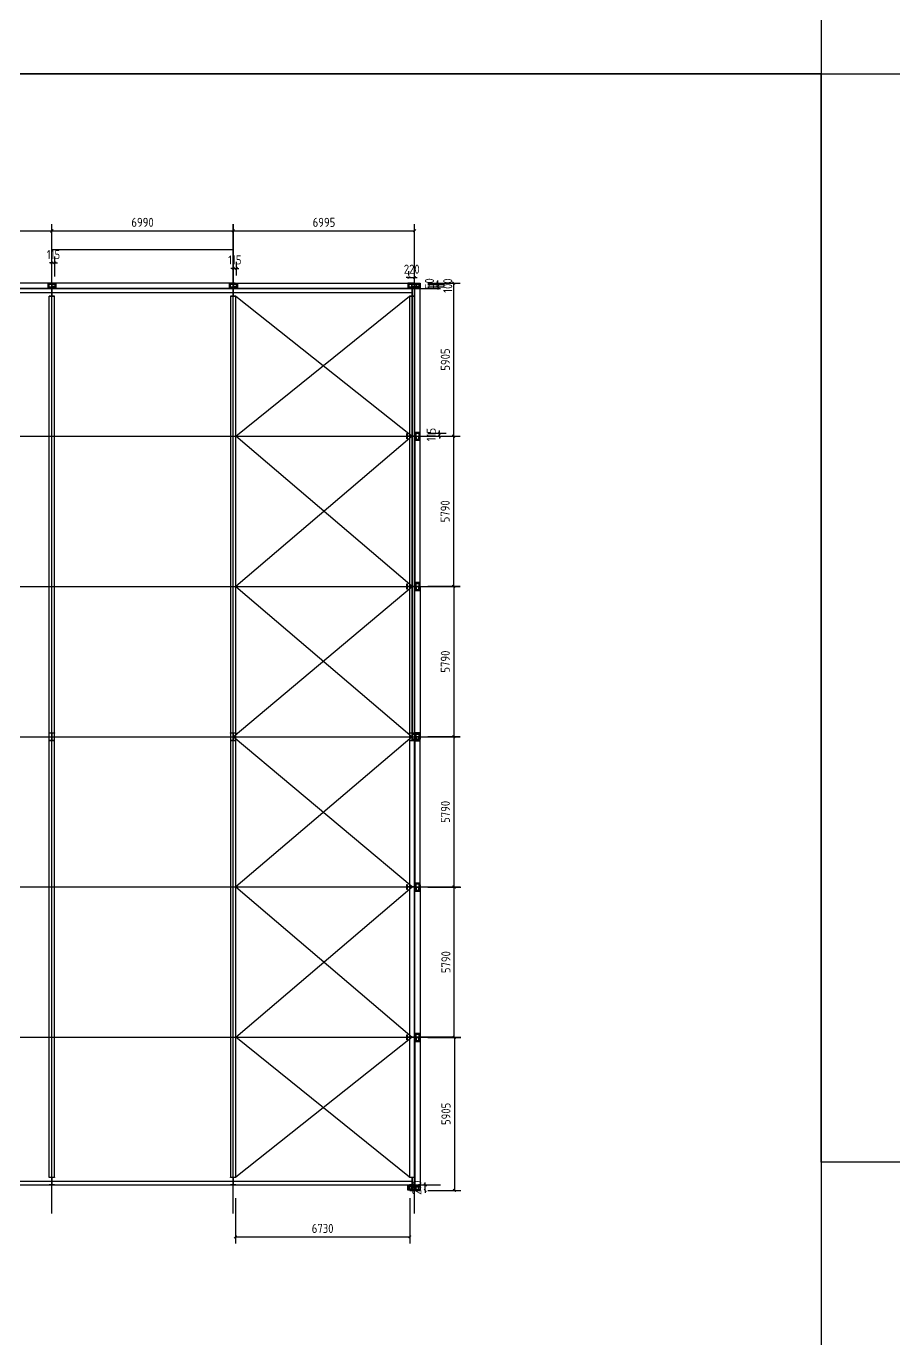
# Model space of a CAD drawing. Extents: x 102162 to 621267, y -39398 to 328893.
# Drawn here: x 264532 to 298009, y 111284 to 161943 of the extents above; entities that cross this region are included whole.
import ezdxf

# ---------------------------------------------------------------- set-up
doc = ezdxf.new("R2010")
doc.units = 0
doc.header["$LTSCALE"] = 1000
doc.header["$MEASUREMENT"] = 0
doc.linetypes.add('DOTE', pattern=[2.42, 2, -0.2, 0.02, -0.2])
doc.layers.add('DOTE', color=1, linetype='Continuous')
doc.styles.get("Standard").update_dxf_attribs({"font": 'gbenor.shx', "bigfont": 'gbcbig.shx'})
doc.dimstyles.get("Standard").update_dxf_attribs({"dimscale": 100, "dimtxt": 3.5, "dimasz": 1, "dimexe": 2.5, "dimexo": 3, "dimgap": 1.5, "dimtad": 1, "dimdec": 0, "dimzin": 0, "dimdsep": 46, "dimtxsty": 'Standard', "dimblk": 'ARCHTICK', "dimcen": 0.09, "dimadec": 0, "dimazin": 0, "dimtfac": 1, "dimtdec": 0, "dimtix": 1, "dimtmove": 2, "dimatfit": 3, "dimfxl": 1, "dimtolj": 1, "dimtzin": 0, "dimarcsym": 0})

# ---------------------------------------------------------------- blocks, each defined once
blk = doc.blocks.new('_ArchTick')
at = {"color": 0, "linetype": 'ByBlock', "const_width": 0.4}
blk.add_lwpolyline([(-0.5, -0.5), (0.5, 0.5)], dxfattribs=at)
blk = doc.blocks.new('*D1377')
at = {"color": 0, "lineweight": -2}
for p, q in [((272604, 116711), (272604, 114967)), ((279334, 116711), (279334, 114967)), ((272604, 115217), (279334, 115217))]:
    blk.add_line(p, q, dxfattribs=at)
at = {"layer": 'Defpoints', "color": 0}
for p in [(272604, 117011), (279334, 117011), (279334, 115217)]:
    blk.add_point(p, dxfattribs=at)
at = {"color": 0, "lineweight": -2, "xscale": 100, "yscale": 100, "zscale": 100, "rotation": 180}
blk.add_blockref('_ArchTick', (272604, 115217), dxfattribs=at)
at = {"color": 0, "lineweight": -2, "xscale": 100, "yscale": 100, "zscale": 100}
blk.add_blockref('_ArchTick', (279334, 115217), dxfattribs=at)
at = {"color": 0, "insert": (275969, 115542), "char_height": 350, "attachment_point": 5}
blk.add_mtext('\\A1;6730', dxfattribs=at)
blk = doc.blocks.new('*D1378')
at = {"color": 0, "lineweight": -2}
for p, q in [((272524, 152331), (272524, 154300)), ((272524, 154050), (279519, 154050)), ((279519, 152331), (279519, 154300))]:
    blk.add_line(p, q, dxfattribs=at)
at = {"layer": 'Defpoints', "color": 0}
for p in [(279519, 154050), (272524, 152031), (279519, 152031)]:
    blk.add_point(p, dxfattribs=at)
at = {"color": 0, "lineweight": -2, "xscale": 100, "yscale": 100, "zscale": 100, "rotation": 180}
blk.add_blockref('_ArchTick', (272524, 154050), dxfattribs=at)
at = {"color": 0, "lineweight": -2, "xscale": 100, "yscale": 100, "zscale": 100}
blk.add_blockref('_ArchTick', (279519, 154050), dxfattribs=at)
at = {"color": 0, "insert": (276022, 154375), "char_height": 350, "attachment_point": 5}
blk.add_mtext('\\A1;6995', dxfattribs=at)
blk = doc.blocks.new('*D1379')
at = {"color": 0, "lineweight": -2}
for p, q in [((265524, 152331), (265524, 154300)), ((265524, 154050), (272514, 154050)), ((272514, 152331), (272514, 154300))]:
    blk.add_line(p, q, dxfattribs=at)
at = {"layer": 'Defpoints', "color": 0}
for p in [(272514, 154050), (265524, 152031), (272514, 152031)]:
    blk.add_point(p, dxfattribs=at)
at = {"color": 0, "lineweight": -2, "xscale": 100, "yscale": 100, "zscale": 100, "rotation": 180}
blk.add_blockref('_ArchTick', (265524, 154050), dxfattribs=at)
at = {"color": 0, "lineweight": -2, "xscale": 100, "yscale": 100, "zscale": 100}
blk.add_blockref('_ArchTick', (272514, 154050), dxfattribs=at)
at = {"color": 0, "insert": (269019, 154375), "char_height": 350, "attachment_point": 5}
blk.add_mtext('\\A1;6990', dxfattribs=at)
blk = doc.blocks.new('*D1380')
at = {"color": 0, "lineweight": -2}
for p, q in [((258524, 152331), (258524, 154282)), ((265514, 154032), (258524, 154032)), ((265514, 152331), (265514, 154282))]:
    blk.add_line(p, q, dxfattribs=at)
at = {"layer": 'Defpoints', "color": 0}
for p in [(258524, 154032), (258524, 152031), (265514, 152031)]:
    blk.add_point(p, dxfattribs=at)
at = {"color": 0, "lineweight": -2, "xscale": 100, "yscale": 100, "zscale": 100, "rotation": 180}
blk.add_blockref('_ArchTick', (258524, 154032), dxfattribs=at)
at = {"color": 0, "lineweight": -2, "xscale": 100, "yscale": 100, "zscale": 100}
blk.add_blockref('_ArchTick', (265514, 154032), dxfattribs=at)
at = {"color": 0, "insert": (262019, 154357), "char_height": 350, "attachment_point": 5}
blk.add_mtext('\\A1;6990', dxfattribs=at)
blk = doc.blocks.new('*D1384')
at = {"color": 0, "lineweight": -2}
for p, q in [((280029, 152031), (281279, 152031)), ((281029, 146126), (281029, 152031)), ((280029, 146126), (281279, 146126))]:
    blk.add_line(p, q, dxfattribs=at)
at = {"layer": 'Defpoints', "color": 0}
for p in [(279729, 152031), (281029, 152031), (279729, 146126)]:
    blk.add_point(p, dxfattribs=at)
at = {"color": 0, "lineweight": -2, "xscale": 100, "yscale": 100, "zscale": 100}
for p, rotation in [((281029, 152031), 90), ((281029, 146126), 270)]:
    blk.add_blockref('_ArchTick', p, dxfattribs=dict(at, rotation=rotation))
at = {"color": 0, "insert": (280704, 149079), "char_height": 350, "attachment_point": 5, "rotation": 90}
blk.add_mtext('\\A1;5905', dxfattribs=at)
blk = doc.blocks.new('*D1385')
at = {"color": 0, "lineweight": -2}
for p, q in [((280029, 146116), (281272, 146116)), ((281022, 146116), (281022, 140326)), ((280029, 140326), (281272, 140326))]:
    blk.add_line(p, q, dxfattribs=at)
at = {"layer": 'Defpoints', "color": 0}
for p in [(279729, 146116), (279729, 140326), (281022, 140326)]:
    blk.add_point(p, dxfattribs=at)
at = {"color": 0, "lineweight": -2, "xscale": 100, "yscale": 100, "zscale": 100}
for p, rotation in [((281022, 146116), 90), ((281022, 140326), 270)]:
    blk.add_blockref('_ArchTick', p, dxfattribs=dict(at, rotation=rotation))
at = {"color": 0, "insert": (280697, 143221), "char_height": 350, "attachment_point": 5, "rotation": 90}
blk.add_mtext('\\A1;5790', dxfattribs=at)
blk = doc.blocks.new('*D1386')
at = {"color": 0, "lineweight": -2}
for p, q in [((280029, 140316), (281278, 140316)), ((281028, 140316), (281028, 134526)), ((280029, 134526), (281278, 134526))]:
    blk.add_line(p, q, dxfattribs=at)
at = {"layer": 'Defpoints', "color": 0}
for p in [(279729, 140316), (279729, 134526), (281028, 134526)]:
    blk.add_point(p, dxfattribs=at)
at = {"color": 0, "lineweight": -2, "xscale": 100, "yscale": 100, "zscale": 100}
for p, rotation in [((281028, 140316), 90), ((281028, 134526), 270)]:
    blk.add_blockref('_ArchTick', p, dxfattribs=dict(at, rotation=rotation))
at = {"color": 0, "insert": (280703, 137421), "char_height": 350, "attachment_point": 5, "rotation": 90}
blk.add_mtext('\\A1;5790', dxfattribs=at)
blk = doc.blocks.new('*D1387')
at = {"color": 0, "lineweight": -2}
for p, q in [((280029, 134516), (281281, 134516)), ((281031, 134516), (281031, 128726)), ((280029, 128726), (281281, 128726))]:
    blk.add_line(p, q, dxfattribs=at)
at = {"layer": 'Defpoints', "color": 0}
for p in [(279729, 134516), (279729, 128726), (281031, 128726)]:
    blk.add_point(p, dxfattribs=at)
at = {"color": 0, "lineweight": -2, "xscale": 100, "yscale": 100, "zscale": 100}
for p, rotation in [((281031, 134516), 90), ((281031, 128726), 270)]:
    blk.add_blockref('_ArchTick', p, dxfattribs=dict(at, rotation=rotation))
at = {"color": 0, "insert": (280706, 131621), "char_height": 350, "attachment_point": 5, "rotation": 90}
blk.add_mtext('\\A1;5790', dxfattribs=at)
blk = doc.blocks.new('*D1388')
at = {"color": 0, "lineweight": -2}
for p, q in [((280029, 128716), (281301, 128716)), ((281051, 122926), (281051, 128716)), ((280029, 122926), (281301, 122926))]:
    blk.add_line(p, q, dxfattribs=at)
at = {"layer": 'Defpoints', "color": 0}
for p in [(279729, 128716), (281051, 128716), (279729, 122926)]:
    blk.add_point(p, dxfattribs=at)
at = {"color": 0, "lineweight": -2, "xscale": 100, "yscale": 100, "zscale": 100}
for p, rotation in [((281051, 128716), 90), ((281051, 122926), 270)]:
    blk.add_blockref('_ArchTick', p, dxfattribs=dict(at, rotation=rotation))
at = {"color": 0, "insert": (280726, 125821), "char_height": 350, "attachment_point": 5, "rotation": 90}
blk.add_mtext('\\A1;5790', dxfattribs=at)
blk = doc.blocks.new('*D1389')
at = {"color": 0, "lineweight": -2}
for p, q in [((280029, 122916), (281304, 122916)), ((281054, 122916), (281054, 117011)), ((280029, 117011), (281304, 117011))]:
    blk.add_line(p, q, dxfattribs=at)
at = {"layer": 'Defpoints', "color": 0}
for p in [(279729, 122916), (279729, 117011), (281054, 117011)]:
    blk.add_point(p, dxfattribs=at)
at = {"color": 0, "lineweight": -2, "xscale": 100, "yscale": 100, "zscale": 100}
for p, rotation in [((281054, 122916), 90), ((281054, 117011), 270)]:
    blk.add_blockref('_ArchTick', p, dxfattribs=dict(at, rotation=rotation))
at = {"color": 0, "insert": (280729, 119964), "char_height": 350, "attachment_point": 5, "rotation": 90}
blk.add_mtext('\\A1;5905', dxfattribs=at)
blk = doc.blocks.new('*D1390')
at = {"color": 0, "lineweight": -2}
for p, q in [((279930, 117221), (279930, 117321)), ((279930, 117011), (279930, 117221)), ((280029, 117221), (280180, 117221)), ((279930, 117011), (279930, 116911)), ((280029, 117011), (280180, 117011))]:
    blk.add_line(p, q, dxfattribs=at)
at = {"layer": 'Defpoints', "color": 0}
for p in [(279729, 117221), (279930, 117221), (279729, 117011)]:
    blk.add_point(p, dxfattribs=at)
at = {"color": 0, "lineweight": -2, "xscale": 100, "yscale": 100, "zscale": 100}
for p, rotation in [((279930, 117221), 270), ((279930, 117011), 90)]:
    blk.add_blockref('_ArchTick', p, dxfattribs=dict(at, rotation=rotation))
at = {"color": 0, "insert": (279605, 117116), "char_height": 350, "attachment_point": 5, "rotation": 90}
blk.add_mtext('\\A1;210', dxfattribs=at)
blk = doc.blocks.new('*D1391')
at = {"color": 0, "lineweight": -2}
for p, q in [((272524, 152599), (272424, 152599)), ((272524, 152325), (272524, 152849)), ((272524, 152599), (272639, 152599)), ((272639, 152325), (272639, 152849)), ((272639, 152599), (272739, 152599))]:
    blk.add_line(p, q, dxfattribs=at)
at = {"layer": 'Defpoints', "color": 0}
for p in [(272639, 152599), (272524, 152025), (272639, 152025)]:
    blk.add_point(p, dxfattribs=at)
at = {"color": 0, "lineweight": -2, "xscale": 100, "yscale": 100, "zscale": 100}
blk.add_blockref('_ArchTick', (272524, 152599), dxfattribs=at)
at = {"color": 0, "lineweight": -2, "xscale": 100, "yscale": 100, "zscale": 100, "rotation": 180}
blk.add_blockref('_ArchTick', (272639, 152599), dxfattribs=at)
at = {"color": 0, "insert": (272582, 152924), "char_height": 350, "attachment_point": 5}
blk.add_mtext('\\A1;115', dxfattribs=at)
blk = doc.blocks.new('*D1392')
at = {"color": 0, "lineweight": -2}
for p, q in [((279299, 152325), (279299, 152492)), ((279519, 152325), (279519, 152492)), ((279299, 152242), (279199, 152242)), ((279299, 152242), (279519, 152242)), ((279519, 152242), (279619, 152242))]:
    blk.add_line(p, q, dxfattribs=at)
at = {"layer": 'Defpoints', "color": 0}
for p in [(279299, 152025), (279519, 152242), (279519, 152025)]:
    blk.add_point(p, dxfattribs=at)
at = {"color": 0, "lineweight": -2, "xscale": 100, "yscale": 100, "zscale": 100}
blk.add_blockref('_ArchTick', (279299, 152242), dxfattribs=at)
at = {"color": 0, "lineweight": -2, "xscale": 100, "yscale": 100, "zscale": 100, "rotation": 180}
blk.add_blockref('_ArchTick', (279519, 152242), dxfattribs=at)
at = {"color": 0, "insert": (279409, 152567), "char_height": 350, "attachment_point": 5}
blk.add_mtext('\\A1;220', dxfattribs=at)
blk = doc.blocks.new('*D1393')
at = {"color": 0, "lineweight": -2}
for p, q in [((265524, 152331), (265524, 153057)), ((265639, 152281), (265639, 153057)), ((265524, 152807), (265424, 152807)), ((265524, 152807), (265639, 152807)), ((265639, 152807), (265739, 152807))]:
    blk.add_line(p, q, dxfattribs=at)
at = {"layer": 'Defpoints', "color": 0}
for p in [(265639, 152807), (265524, 152031), (265639, 151981)]:
    blk.add_point(p, dxfattribs=at)
at = {"color": 0, "lineweight": -2, "xscale": 100, "yscale": 100, "zscale": 100}
blk.add_blockref('_ArchTick', (265524, 152807), dxfattribs=at)
at = {"color": 0, "lineweight": -2, "xscale": 100, "yscale": 100, "zscale": 100, "rotation": 180}
blk.add_blockref('_ArchTick', (265639, 152807), dxfattribs=at)
at = {"color": 0, "insert": (265582, 153132), "char_height": 350, "attachment_point": 5}
blk.add_mtext('\\A1;115', dxfattribs=at)
blk = doc.blocks.new('*D1394')
at = {"color": 0, "lineweight": -2}
for p, q in [((280029, 152031), (280666, 152031)), ((280029, 151981), (280666, 151981)), ((280416, 152031), (280416, 152131)), ((280416, 152031), (280416, 151981)), ((280416, 151981), (280416, 151881))]:
    blk.add_line(p, q, dxfattribs=at)
at = {"layer": 'Defpoints', "color": 0}
for p in [(279729, 152031), (279729, 151981), (280416, 151981)]:
    blk.add_point(p, dxfattribs=at)
at = {"color": 0, "lineweight": -2, "xscale": 100, "yscale": 100, "zscale": 100}
for p, rotation in [((280416, 152031), 270), ((280416, 151981), 90)]:
    blk.add_blockref('_ArchTick', p, dxfattribs=dict(at, rotation=rotation))
at = {"color": 0, "insert": (280091, 152006), "char_height": 350, "attachment_point": 5, "rotation": 90}
blk.add_mtext('\\A1;50', dxfattribs=at)
blk = doc.blocks.new('*D1395')
at = {"color": 0, "lineweight": -2}
for p, q in [((280029, 151981), (280666, 151981)), ((280416, 151981), (280416, 152081)), ((280416, 151981), (280416, 151881)), ((280029, 151881), (280666, 151881)), ((280416, 151881), (280416, 151781))]:
    blk.add_line(p, q, dxfattribs=at)
at = {"layer": 'Defpoints', "color": 0}
for p in [(279729, 151981), (279729, 151881), (280416, 151881)]:
    blk.add_point(p, dxfattribs=at)
at = {"color": 0, "lineweight": -2, "xscale": 100, "yscale": 100, "zscale": 100}
for p, rotation in [((280416, 151981), 270), ((280416, 151881), 90)]:
    blk.add_blockref('_ArchTick', p, dxfattribs=dict(at, rotation=rotation))
at = {"color": 0, "insert": (280797, 151933), "char_height": 350, "attachment_point": 5, "rotation": 90}
blk.add_mtext('\\A1;100', dxfattribs=at)
blk = doc.blocks.new('*D1396')
at = {"color": 0, "lineweight": -2}
for p, q in [((280023, 146241), (280733, 146241)), ((280029, 146126), (280733, 146126)), ((280483, 146241), (280483, 146341)), ((280483, 146126), (280483, 146241)), ((280483, 146126), (280483, 146026))]:
    blk.add_line(p, q, dxfattribs=at)
at = {"layer": 'Defpoints', "color": 0}
for p in [(279723, 146241), (279729, 146126), (280483, 146241)]:
    blk.add_point(p, dxfattribs=at)
at = {"color": 0, "lineweight": -2, "xscale": 100, "yscale": 100, "zscale": 100}
for p, rotation in [((280483, 146241), 270), ((280483, 146126), 90)]:
    blk.add_blockref('_ArchTick', p, dxfattribs=dict(at, rotation=rotation))
at = {"color": 0, "insert": (280158, 146184), "char_height": 350, "attachment_point": 5, "rotation": 90}
blk.add_mtext('\\A1;115', dxfattribs=at)

msp = doc.modelspace()

# ---------------------------------------------------------------- linework, layer by layer
for p, q in [((265519.4, 153321.1), (272519.4, 153321.1)), ((272519.4, 153321.1), (272519.4, 151821.1)), ((279416.4, 151521.1), (279416.4, 134671.1)), ((279422.4, 151521.1), (279422.4, 134671.1)), ((279529.4, 146121.1), (279729.4, 146121.1)), ((279529.4, 140321.1), (279729.4, 140321.1)), ((279519.4, 128721.1), (281019.4, 128721.1)), ((281019.4, 122921.1), (279519.4, 122921.1))]:
    msp.add_line(p, q)
at = {"color": 6}
for p, q in [((265514.4, 152031.1), (258524.4, 152031.1)), ((265439.4, 152025.1), (265439.4, 152031.1)), ((265599.4, 152025.1), (265439.4, 152025.1)), ((265514.4, 151831.1), (265514.4, 152031.1)), ((265516.4, 151837.1), (265516.4, 152025.1)), ((265522.4, 151837.1), (265522.4, 152025.1)), ((265524.4, 151831.1), (265524.4, 152031.1)), ((272514.4, 152031.1), (265524.4, 152031.1)), ((272439.4, 152025.1), (272439.4, 152031.1)), ((272599.4, 152025.1), (272439.4, 152025.1)), ((272514.4, 151831.1), (272514.4, 152031.1)), ((272516.4, 151837.1), (272516.4, 152025.1)), ((272522.4, 151837.1), (272522.4, 152025.1)), ((272524.4, 151831.1), (272524.4, 152031.1)), ((272524.4, 152031.1), (279519.4, 152031.1)), ((279499.4, 152025.1), (279339.4, 152025.1)), ((279416.4, 151837.1), (279416.4, 152025.1)), ((279422.4, 151837.1), (279422.4, 152025.1)), ((279499.4, 152025.1), (279729.4, 152025.1)), ((279519.4, 152031.1), (279519.4, 151831.1)), ((279529.4, 146126.1), (279529.4, 152031.1)), ((279529.4, 152031.1), (279729.4, 152031.1)), ((279729.4, 146126.1), (279729.4, 152031.1)), ((279729.4, 151837.1), (279729.4, 152025.1)), ((258524.4, 151831.1), (265514.4, 151831.1)), ((265439.4, 151837.1), (265599.4, 151837.1)), ((265524.4, 151831.1), (272514.4, 151831.1)), ((272439.4, 151837.1), (272599.4, 151837.1)), ((272524.4, 151831.1), (279519.4, 151831.1)), ((272619.4, 151521.1), (279419.4, 146121.1)), ((272619.4, 146121.1), (279319.4, 151521.1)), ((279339.4, 151837.1), (279499.4, 151837.1)), ((279499.4, 151837.1), (279729.4, 151837.1)), ((279419.4, 146121.1), (272619.4, 140321.1)), ((279419.4, 140321.1), (272619.4, 146121.1)), ((279529.4, 146126.1), (279729.4, 146126.1)), ((279529.4, 146116.1), (279529.4, 140326.1)), ((279529.4, 146116.1), (279729.4, 146116.1)), ((279535.4, 146118.1), (279723.4, 146118.1)), ((279729.4, 140326.1), (279729.4, 146116.1)), ((279529.4, 140326.1), (279729.4, 140326.1)), ((272519.4, 134521.1), (279419.4, 140321.1)), ((272619.4, 140321.1), (279419.4, 134521.1)), ((279529.4, 134526.1), (279529.4, 140316.1)), ((279529.4, 140316.1), (279729.4, 140316.1)), ((279535.4, 140318.1), (279723.4, 140318.1)), ((279729.4, 140316.1), (279729.4, 134526.1)), ((279419.4, 128721.1), (272519.4, 134521.1)), ((279419.4, 134521.1), (272619.4, 128721.1)), ((279529.4, 134526.1), (279729.4, 134526.1)), ((279529.4, 134516.1), (279529.4, 128726.1)), ((279529.4, 134516.1), (279729.4, 134516.1)), ((279535.4, 134518.1), (279723.4, 134518.1)), ((279729.4, 128726.1), (279729.4, 134516.1)), ((272619.4, 128721.1), (279419.4, 122921.1)), ((272619.4, 122921.1), (279419.4, 128721.1)), ((279529.4, 128726.1), (279729.4, 128726.1)), ((279529.4, 122926.1), (279529.4, 128716.1)), ((279529.4, 128716.1), (279729.4, 128716.1)), ((279535.4, 128724.1), (279723.4, 128724.1)), ((279729.4, 128716.1), (279729.4, 122926.1)), ((279419.4, 122921.1), (272619.4, 117521.1)), ((279319.4, 117521.1), (272619.4, 122921.1)), ((279529.4, 122926.1), (279729.4, 122926.1)), ((279529.4, 122916.1), (279529.4, 117011.1)), ((279529.4, 122916.1), (279729.4, 122916.1)), ((279535.4, 122924.1), (279723.4, 122924.1)), ((279729.4, 122916.1), (279729.4, 117011.1)), ((279334.4, 117011.1), (279334.4, 117211.1)), ((279339.4, 117205.1), (279499.4, 117205.1)), ((279416.4, 117205.1), (279416.4, 117017.1)), ((279422.4, 117205.1), (279422.4, 117017.1)), ((279499.4, 117205.1), (279729.4, 117205.1)), ((279729.4, 117205.1), (279729.4, 117017.1)), ((279499.4, 117017.1), (279339.4, 117017.1)), ((279499.4, 117017.1), (279729.4, 117017.1)), ((279529.4, 117011.1), (279729.4, 117011.1))]:
    msp.add_line(p, q, dxfattribs=at)
at = {"color": 2}
for p, q in [((265439.4, 152025.1), (265359.4, 152025.1)), ((265359.4, 152025.1), (265359.4, 151837.1)), ((265516.4, 151981.1), (265359.4, 151981.1)), ((265399.4, 152025.1), (265399.4, 151837.1)), ((265439.4, 152025.1), (265516.4, 152025.1)), ((265516.4, 152025.1), (265516.4, 151837.1)), ((265519.4, 151831.1), (265519.4, 152031.1)), ((265599.4, 152025.1), (265522.4, 152025.1)), ((265522.4, 152025.1), (265522.4, 151837.1)), ((265522.4, 151981.1), (265679.4, 151981.1)), ((265599.4, 152025.1), (265679.4, 152025.1)), ((265639.4, 152025.1), (265639.4, 151837.1)), ((265679.4, 152025.1), (265679.4, 151837.1)), ((272439.4, 152025.1), (272359.4, 152025.1)), ((272359.4, 152025.1), (272359.4, 151837.1)), ((272516.4, 151981.1), (272359.4, 151981.1)), ((272399.4, 152025.1), (272399.4, 151837.1)), ((272439.4, 152025.1), (272516.4, 152025.1)), ((272516.4, 152025.1), (272516.4, 151837.1)), ((272519.4, 151831.1), (272519.4, 152031.1)), ((272599.4, 152025.1), (272522.4, 152025.1)), ((272522.4, 152025.1), (272522.4, 151837.1)), ((272522.4, 151981.1), (272679.4, 151981.1)), ((272599.4, 152025.1), (272679.4, 152025.1)), ((272639.4, 152025.1), (272639.4, 151837.1)), ((272679.4, 152025.1), (272679.4, 151837.1)), ((279339.4, 152025.1), (279259.4, 152025.1)), ((279259.4, 152025.1), (279259.4, 151837.1)), ((279416.4, 151981.1), (279259.4, 151981.1)), ((279299.4, 152025.1), (279299.4, 151837.1)), ((279339.4, 152025.1), (279416.4, 152025.1)), ((279416.4, 152025.1), (279416.4, 151837.1)), ((279422.4, 151837.1), (279422.4, 152025.1)), ((279422.4, 152025.1), (279729.4, 152025.1)), ((279422.4, 151981.1), (279729.4, 151981.1)), ((279579.4, 152025.1), (279579.4, 151837.1)), ((279679.4, 152025.1), (279679.4, 151837.1)), ((279729.4, 152025.1), (279729.4, 151837.1)), ((237519.4, 151671.1), (272516.4, 151671.1)), ((265359.4, 151881.1), (265516.4, 151881.1)), ((265359.4, 151837.1), (265439.4, 151837.1)), ((265516.4, 151837.1), (265439.4, 151837.1)), ((265679.4, 151881.1), (265522.4, 151881.1)), ((265522.4, 151837.1), (265599.4, 151837.1)), ((265679.4, 151837.1), (265599.4, 151837.1)), ((272359.4, 151881.1), (272516.4, 151881.1)), ((272359.4, 151837.1), (272439.4, 151837.1)), ((272516.4, 151837.1), (272439.4, 151837.1)), ((272679.4, 151881.1), (272522.4, 151881.1)), ((272522.4, 151837.1), (272599.4, 151837.1)), ((272522.4, 151671.1), (279416.4, 151671.1)), ((272679.4, 151837.1), (272599.4, 151837.1)), ((279259.4, 151881.1), (279416.4, 151881.1)), ((279259.4, 151837.1), (279339.4, 151837.1)), ((279416.4, 151837.1), (279339.4, 151837.1)), ((279729.4, 151881.1), (279422.4, 151881.1)), ((279729.4, 151837.1), (279422.4, 151837.1)), ((272719.4, 146121.1), (279419.4, 146121.1)), ((279535.4, 146201.1), (279535.4, 146281.1)), ((279535.4, 146281.1), (279723.4, 146281.1)), ((279535.4, 146241.1), (279723.4, 146241.1)), ((279535.4, 146201.1), (279535.4, 146118.1)), ((279535.4, 146124.1), (279723.4, 146124.1)), ((279535.4, 146041.1), (279535.4, 146124.1)), ((279535.4, 146118.1), (279723.4, 146118.1)), ((279535.4, 146041.1), (279535.4, 145961.1)), ((279535.4, 146001.1), (279723.4, 146001.1)), ((279535.4, 145961.1), (279723.4, 145961.1)), ((279579.4, 146124.1), (279579.4, 146281.1)), ((279579.4, 146118.1), (279579.4, 145961.1)), ((279679.4, 146281.1), (279679.4, 146124.1)), ((279679.4, 145961.1), (279679.4, 146118.1)), ((279723.4, 146281.1), (279723.4, 146201.1)), ((279723.4, 146201.1), (279723.4, 146118.1)), ((279723.4, 146041.1), (279723.4, 146124.1)), ((279723.4, 145961.1), (279723.4, 146041.1)), ((279535.4, 140401.1), (279535.4, 140481.1)), ((279535.4, 140481.1), (279723.4, 140481.1)), ((279535.4, 140441.1), (279723.4, 140441.1)), ((279535.4, 140401.1), (279535.4, 140318.1)), ((279579.4, 140324.1), (279579.4, 140481.1)), ((279679.4, 140481.1), (279679.4, 140324.1)), ((279723.4, 140481.1), (279723.4, 140401.1)), ((279723.4, 140401.1), (279723.4, 140318.1)), ((272619.4, 140321.1), (279419.4, 140321.1)), ((279535.4, 140324.1), (279723.4, 140324.1)), ((279535.4, 140241.1), (279535.4, 140324.1)), ((279535.4, 140318.1), (279723.4, 140318.1)), ((279535.4, 140241.1), (279535.4, 140161.1)), ((279535.4, 140201.1), (279723.4, 140201.1)), ((279535.4, 140161.1), (279723.4, 140161.1)), ((279579.4, 140318.1), (279579.4, 140161.1)), ((279679.4, 140161.1), (279679.4, 140318.1)), ((279723.4, 140241.1), (279723.4, 140324.1)), ((279723.4, 140161.1), (279723.4, 140241.1)), ((237622.4, 134521.1), (279416.4, 134521.1)), ((279422.4, 134521.1), (279422.4, 134621.1)), ((279422.4, 134621.1), (279729.4, 134621.1)), ((279422.4, 134421.1), (279422.4, 134521.1)), ((279729.4, 134421.1), (279422.4, 134421.1)), ((279535.4, 134601.1), (279535.4, 134681.1)), ((279535.4, 134681.1), (279723.4, 134681.1)), ((279535.4, 134641.1), (279723.4, 134641.1)), ((279535.4, 134601.1), (279535.4, 134518.1)), ((279535.4, 134524.1), (279723.4, 134524.1)), ((279535.4, 134441.1), (279535.4, 134524.1)), ((279535.4, 134518.1), (279723.4, 134518.1)), ((279535.4, 134441.1), (279535.4, 134361.1)), ((279535.4, 134401.1), (279723.4, 134401.1)), ((279535.4, 134361.1), (279723.4, 134361.1)), ((279579.4, 134524.1), (279579.4, 134681.1)), ((279579.4, 134518.1), (279579.4, 134361.1)), ((279679.4, 134681.1), (279679.4, 134524.1)), ((279679.4, 134361.1), (279679.4, 134518.1)), ((279723.4, 134681.1), (279723.4, 134601.1)), ((279723.4, 134601.1), (279723.4, 134518.1)), ((279723.4, 134441.1), (279723.4, 134524.1)), ((279723.4, 134361.1), (279723.4, 134441.1)), ((279729.4, 134621.1), (279729.4, 134421.1)), ((272619.4, 128721.1), (279419.4, 128721.1)), ((279535.4, 128801.1), (279535.4, 128881.1)), ((279535.4, 128881.1), (279723.4, 128881.1)), ((279535.4, 128841.1), (279723.4, 128841.1)), ((279535.4, 128801.1), (279535.4, 128718.1)), ((279535.4, 128641.1), (279535.4, 128724.1)), ((279535.4, 128724.1), (279723.4, 128724.1)), ((279535.4, 128718.1), (279723.4, 128718.1)), ((279579.4, 128724.1), (279579.4, 128881.1)), ((279579.4, 128718.1), (279579.4, 128561.1)), ((279679.4, 128881.1), (279679.4, 128724.1)), ((279679.4, 128561.1), (279679.4, 128718.1)), ((279723.4, 128881.1), (279723.4, 128801.1)), ((279723.4, 128801.1), (279723.4, 128718.1)), ((279723.4, 128641.1), (279723.4, 128724.1)), ((279535.4, 128641.1), (279535.4, 128561.1)), ((279535.4, 128601.1), (279723.4, 128601.1)), ((279535.4, 128561.1), (279723.4, 128561.1)), ((279723.4, 128561.1), (279723.4, 128641.1)), ((272619.4, 122921.1), (279419.4, 122921.1)), ((279535.4, 123001.1), (279535.4, 123081.1)), ((279535.4, 123081.1), (279723.4, 123081.1)), ((279535.4, 123041.1), (279723.4, 123041.1)), ((279535.4, 123001.1), (279535.4, 122918.1)), ((279535.4, 122841.1), (279535.4, 122924.1)), ((279535.4, 122924.1), (279723.4, 122924.1)), ((279535.4, 122918.1), (279723.4, 122918.1)), ((279535.4, 122841.1), (279535.4, 122761.1)), ((279535.4, 122801.1), (279723.4, 122801.1)), ((279535.4, 122761.1), (279723.4, 122761.1)), ((279579.4, 122924.1), (279579.4, 123081.1)), ((279579.4, 122918.1), (279579.4, 122761.1)), ((279679.4, 123081.1), (279679.4, 122924.1)), ((279679.4, 122761.1), (279679.4, 122918.1)), ((279723.4, 123081.1), (279723.4, 123001.1)), ((279723.4, 123001.1), (279723.4, 122918.1)), ((279723.4, 122841.1), (279723.4, 122924.1)), ((279723.4, 122761.1), (279723.4, 122841.1)), ((237622.4, 117371.1), (279416.4, 117371.1)), ((279259.4, 117017.1), (279259.4, 117205.1)), ((279259.4, 117205.1), (279339.4, 117205.1)), ((279259.4, 117161.1), (279416.4, 117161.1)), ((279416.4, 117061.1), (279259.4, 117061.1)), ((279299.4, 117017.1), (279299.4, 117205.1)), ((279416.4, 117205.1), (279339.4, 117205.1)), ((279416.4, 117017.1), (279416.4, 117205.1)), ((279729.4, 117205.1), (279422.4, 117205.1)), ((279422.4, 117205.1), (279422.4, 117017.1)), ((279729.4, 117161.1), (279422.4, 117161.1)), ((279422.4, 117061.1), (279729.4, 117061.1)), ((279579.4, 117017.1), (279579.4, 117205.1)), ((279679.4, 117017.1), (279679.4, 117205.1)), ((279339.4, 117017.1), (279259.4, 117017.1)), ((279339.4, 117017.1), (279416.4, 117017.1)), ((279422.4, 117017.1), (279729.4, 117017.1))]:
    msp.add_line(p, q, dxfattribs=at)
at = {"color": 4}
for p, q in [((265439.4, 152031.1), (265519.4, 152031.1)), ((265439.4, 152031.1), (265439.4, 152025.1)), ((265519.4, 152031.1), (265599.4, 152031.1)), ((265599.4, 152031.1), (265599.4, 152025.1)), ((272439.4, 152031.1), (272519.4, 152031.1)), ((272439.4, 152031.1), (272439.4, 152025.1)), ((272519.4, 152031.1), (272599.4, 152031.1)), ((272599.4, 152031.1), (272599.4, 152025.1)), ((279339.4, 152025.1), (279339.4, 152031.1)), ((279339.4, 152031.1), (279419.4, 152031.1)), ((279419.4, 152031.1), (279499.4, 152031.1)), ((279499.4, 152031.1), (279499.4, 152025.1)), ((265419.4, 151811.1), (265419.4, 151821.1)), ((265419.4, 151821.1), (265519.4, 151821.1)), ((265619.4, 151811.1), (265419.4, 151811.1)), ((265419.4, 151521.1), (265419.4, 151531.1)), ((265419.4, 151531.1), (265619.4, 151531.1)), ((265519.4, 151521.1), (265419.4, 151521.1)), ((265419.4, 117521.1), (265419.4, 151521.1)), ((265439.4, 151831.1), (265439.4, 151837.1)), ((265519.4, 151831.1), (265439.4, 151831.1)), ((265599.4, 151831.1), (265519.4, 151831.1)), ((265519.4, 151821.1), (265619.4, 151821.1)), ((265619.4, 151521.1), (265519.4, 151521.1)), ((265599.4, 151837.1), (265599.4, 151831.1)), ((265619.4, 151821.1), (265619.4, 151811.1)), ((265619.4, 151531.1), (265619.4, 151521.1)), ((265619.4, 117521.1), (265619.4, 151521.1)), ((272419.4, 151811.1), (272419.4, 151821.1)), ((272419.4, 151821.1), (272519.4, 151821.1)), ((272419.4, 151821.1), (272519.4, 151821.1)), ((272619.4, 151811.1), (272419.4, 151811.1)), ((272419.4, 151521.1), (272419.4, 151531.1)), ((272419.4, 151531.1), (272619.4, 151531.1)), ((272519.4, 151521.1), (272419.4, 151521.1)), ((272419.4, 151521.1), (272419.4, 117521.1)), ((272439.4, 151831.1), (272439.4, 151837.1)), ((272519.4, 151831.1), (272439.4, 151831.1)), ((272599.4, 151831.1), (272519.4, 151831.1)), ((272519.4, 151821.1), (272619.4, 151821.1)), ((272519.4, 151821.1), (272619.4, 151821.1)), ((272619.4, 151521.1), (272519.4, 151521.1)), ((272599.4, 151837.1), (272599.4, 151831.1)), ((272619.4, 151821.1), (272619.4, 151811.1)), ((272619.4, 151531.1), (272619.4, 151521.1)), ((272619.4, 117521.1), (272619.4, 151521.1)), ((279319.4, 151811.1), (279319.4, 151821.1)), ((279319.4, 151821.1), (279419.4, 151821.1)), ((279519.4, 151811.1), (279319.4, 151811.1)), ((279319.4, 151521.1), (279319.4, 151531.1)), ((279319.4, 151531.1), (279519.4, 151531.1)), ((279419.4, 151521.1), (279319.4, 151521.1)), ((279319.4, 151521.1), (279319.4, 117521.1)), ((279339.4, 151831.1), (279339.4, 151837.1)), ((279419.4, 151831.1), (279339.4, 151831.1)), ((279499.4, 151831.1), (279419.4, 151831.1)), ((279419.4, 151821.1), (279519.4, 151821.1)), ((279519.4, 151521.1), (279419.4, 151521.1)), ((279499.4, 151837.1), (279499.4, 151831.1)), ((279519.4, 151821.1), (279519.4, 151811.1)), ((279519.4, 151531.1), (279519.4, 151521.1)), ((279519.4, 117521.1), (279519.4, 151521.1)), ((279219.4, 146121.1), (279219.4, 146221.1)), ((279219.4, 146221.1), (279229.4, 146221.1)), ((279219.4, 146021.1), (279219.4, 146121.1)), ((279229.4, 146021.1), (279219.4, 146021.1)), ((279229.4, 146221.1), (279229.4, 146021.1)), ((279509.4, 146021.1), (279509.4, 146221.1)), ((279509.4, 146221.1), (279519.4, 146221.1)), ((279519.4, 146021.1), (279509.4, 146021.1)), ((279519.4, 146221.1), (279519.4, 146121.1)), ((279519.4, 146121.1), (279519.4, 146021.1)), ((279529.4, 146201.1), (279535.4, 146201.1)), ((279529.4, 146041.1), (279529.4, 146201.1)), ((279535.4, 146041.1), (279529.4, 146041.1)), ((279729.4, 146201.1), (279723.4, 146201.1)), ((279723.4, 146041.1), (279729.4, 146041.1)), ((279729.4, 146041.1), (279729.4, 146201.1)), ((279219.4, 140321.1), (279219.4, 140421.1)), ((279219.4, 140421.1), (279229.4, 140421.1)), ((279229.4, 140421.1), (279229.4, 140221.1)), ((279509.4, 140221.1), (279509.4, 140421.1)), ((279509.4, 140421.1), (279519.4, 140421.1)), ((279519.4, 140421.1), (279519.4, 140321.1)), ((279529.4, 140401.1), (279535.4, 140401.1)), ((279529.4, 140241.1), (279529.4, 140401.1)), ((279729.4, 140401.1), (279723.4, 140401.1)), ((279729.4, 140241.1), (279729.4, 140401.1)), ((279219.4, 140221.1), (279219.4, 140321.1)), ((279229.4, 140221.1), (279219.4, 140221.1)), ((279519.4, 140221.1), (279509.4, 140221.1)), ((279519.4, 140321.1), (279519.4, 140221.1)), ((279535.4, 140241.1), (279529.4, 140241.1)), ((279535.4, 140236.1), (279529.4, 140236.1)), ((279723.4, 140241.1), (279729.4, 140241.1)), ((279723.4, 140236.1), (279729.4, 140236.1)), ((265419.4, 134661.1), (265419.4, 134671.1)), ((265419.4, 134671.1), (265519.4, 134671.1)), ((265619.4, 134661.1), (265419.4, 134661.1)), ((265419.4, 134371.1), (265419.4, 134381.1)), ((265419.4, 134381.1), (265619.4, 134381.1)), ((265519.4, 134371.1), (265419.4, 134371.1)), ((265519.4, 134671.1), (265619.4, 134671.1)), ((265619.4, 134371.1), (265519.4, 134371.1)), ((265619.4, 134671.1), (265619.4, 134661.1)), ((265619.4, 134381.1), (265619.4, 134371.1)), ((272419.4, 134661.1), (272419.4, 134671.1)), ((272419.4, 134671.1), (272519.4, 134671.1)), ((272619.4, 134661.1), (272419.4, 134661.1)), ((272419.4, 134371.1), (272419.4, 134381.1)), ((272419.4, 134381.1), (272619.4, 134381.1)), ((272519.4, 134371.1), (272419.4, 134371.1)), ((272519.4, 134671.1), (272619.4, 134671.1)), ((272619.4, 134371.1), (272519.4, 134371.1)), ((272619.4, 134671.1), (272619.4, 134661.1)), ((272619.4, 134381.1), (272619.4, 134371.1)), ((279319.4, 134661.1), (279319.4, 134671.1)), ((279319.4, 134671.1), (279419.4, 134671.1)), ((279519.4, 134661.1), (279319.4, 134661.1)), ((279319.4, 134371.1), (279319.4, 134381.1)), ((279319.4, 134381.1), (279519.4, 134381.1)), ((279419.4, 134371.1), (279319.4, 134371.1)), ((279419.4, 134671.1), (279519.4, 134671.1)), ((279519.4, 134371.1), (279419.4, 134371.1)), ((279519.4, 134671.1), (279519.4, 134661.1)), ((279519.4, 134381.1), (279519.4, 134371.1)), ((279529.4, 134521.1), (279529.4, 134601.1)), ((279529.4, 134601.1), (279535.4, 134601.1)), ((279529.4, 134441.1), (279529.4, 134521.1)), ((279529.4, 134521.1), (279729.4, 134521.1)), ((279535.4, 134441.1), (279529.4, 134441.1)), ((279535.4, 134601.1), (279535.4, 134441.1)), ((279729.4, 134601.1), (279723.4, 134601.1)), ((279723.4, 134601.1), (279723.4, 134441.1)), ((279723.4, 134441.1), (279729.4, 134441.1)), ((279729.4, 134441.1), (279729.4, 134601.1)), ((279219.4, 128721.1), (279219.4, 128821.1)), ((279219.4, 128821.1), (279229.4, 128821.1)), ((279219.4, 128621.1), (279219.4, 128721.1)), ((279229.4, 128821.1), (279229.4, 128621.1)), ((279509.4, 128621.1), (279509.4, 128821.1)), ((279509.4, 128821.1), (279519.4, 128821.1)), ((279519.4, 128821.1), (279519.4, 128721.1)), ((279519.4, 128721.1), (279519.4, 128621.1)), ((279535.4, 128801.1), (279529.4, 128801.1)), ((279529.4, 128801.1), (279529.4, 128641.1)), ((279723.4, 128801.1), (279729.4, 128801.1)), ((279729.4, 128801.1), (279729.4, 128641.1)), ((279229.4, 128621.1), (279219.4, 128621.1)), ((279519.4, 128621.1), (279509.4, 128621.1)), ((279529.4, 128641.1), (279535.4, 128641.1)), ((279729.4, 128641.1), (279723.4, 128641.1)), ((279219.4, 122921.1), (279219.4, 123021.1)), ((279219.4, 123021.1), (279229.4, 123021.1)), ((279219.4, 122821.1), (279219.4, 122921.1)), ((279229.4, 122821.1), (279219.4, 122821.1)), ((279229.4, 123021.1), (279229.4, 122821.1)), ((279509.4, 122821.1), (279509.4, 123021.1)), ((279509.4, 123021.1), (279519.4, 123021.1)), ((279519.4, 122821.1), (279509.4, 122821.1)), ((279519.4, 123021.1), (279519.4, 122921.1)), ((279519.4, 122921.1), (279519.4, 122821.1)), ((279535.4, 123001.1), (279529.4, 123001.1)), ((279529.4, 123001.1), (279529.4, 122841.1)), ((279529.4, 122841.1), (279535.4, 122841.1)), ((279723.4, 123001.1), (279729.4, 123001.1)), ((279729.4, 122841.1), (279723.4, 122841.1)), ((279729.4, 123001.1), (279729.4, 122841.1)), ((265419.4, 117511.1), (265419.4, 117521.1)), ((265419.4, 117521.1), (265519.4, 117521.1)), ((265619.4, 117511.1), (265419.4, 117511.1)), ((265419.4, 117221.1), (265419.4, 117231.1)), ((265419.4, 117231.1), (265619.4, 117231.1)), ((265519.4, 117221.1), (265419.4, 117221.1)), ((265519.4, 117521.1), (265619.4, 117521.1)), ((265619.4, 117221.1), (265519.4, 117221.1)), ((265619.4, 117521.1), (265619.4, 117511.1)), ((265619.4, 117231.1), (265619.4, 117221.1)), ((272419.4, 117511.1), (272419.4, 117521.1)), ((272419.4, 117521.1), (272519.4, 117521.1)), ((272619.4, 117511.1), (272419.4, 117511.1)), ((272419.4, 117221.1), (272419.4, 117231.1)), ((272419.4, 117231.1), (272619.4, 117231.1)), ((272519.4, 117221.1), (272419.4, 117221.1)), ((272519.4, 117521.1), (272619.4, 117521.1)), ((272619.4, 117221.1), (272519.4, 117221.1)), ((272619.4, 117521.1), (272619.4, 117511.1)), ((272619.4, 117231.1), (272619.4, 117221.1)), ((279319.4, 117511.1), (279319.4, 117521.1)), ((279319.4, 117521.1), (279419.4, 117521.1)), ((279519.4, 117511.1), (279319.4, 117511.1)), ((279319.4, 117221.1), (279319.4, 117231.1)), ((279319.4, 117231.1), (279519.4, 117231.1)), ((279419.4, 117221.1), (279319.4, 117221.1)), ((279419.4, 117211.1), (279339.4, 117211.1)), ((279339.4, 117211.1), (279339.4, 117205.1)), ((279419.4, 117521.1), (279519.4, 117521.1)), ((279519.4, 117221.1), (279419.4, 117221.1)), ((279499.4, 117211.1), (279419.4, 117211.1)), ((279499.4, 117205.1), (279499.4, 117211.1)), ((279519.4, 117521.1), (279519.4, 117511.1)), ((279519.4, 117231.1), (279519.4, 117221.1)), ((279339.4, 117017.1), (279339.4, 117011.1)), ((279339.4, 117011.1), (279419.4, 117011.1)), ((279419.4, 117011.1), (279499.4, 117011.1)), ((279499.4, 117011.1), (279499.4, 117017.1))]:
    msp.add_line(p, q, dxfattribs=at)
at = {"color": 1}
for p, q in [((279419.4, 151831.1), (279419.4, 152031.1)), ((279419.4, 151521.1), (279419.4, 134671.1)), ((279419.4, 117211.1), (279419.4, 117011.1))]:
    msp.add_line(p, q, dxfattribs=at)
at = {"color": 4, "linetype": 'DOTE'}
for p, q in [((265516.4, 151811.1), (265516.4, 151531.1)), ((265522.4, 151811.1), (265522.4, 151531.1)), ((272516.4, 151811.1), (272516.4, 151531.1)), ((272522.4, 151811.1), (272522.4, 151531.1)), ((279416.4, 151811.1), (279416.4, 151531.1)), ((279422.4, 151811.1), (279422.4, 151531.1)), ((279509.4, 146124.1), (279229.4, 146124.1)), ((279509.4, 146118.1), (279229.4, 146118.1)), ((279509.4, 140324.1), (279229.4, 140324.1)), ((279509.4, 140318.1), (279229.4, 140318.1)), ((265516.4, 134661.1), (265516.4, 134381.1)), ((265522.4, 134661.1), (265522.4, 134381.1)), ((272516.4, 134661.1), (272516.4, 134381.1)), ((272522.4, 134661.1), (272522.4, 134381.1)), ((279416.4, 134661.1), (279416.4, 134381.1)), ((279422.4, 134661.1), (279422.4, 134381.1)), ((279509.4, 128724.1), (279229.4, 128724.1)), ((279509.4, 128718.1), (279229.4, 128718.1)), ((279509.4, 122924.1), (279229.4, 122924.1)), ((279509.4, 122918.1), (279229.4, 122918.1)), ((265516.4, 117511.1), (265516.4, 117231.1)), ((265522.4, 117511.1), (265522.4, 117231.1)), ((272516.4, 117511.1), (272516.4, 117231.1)), ((272522.4, 117511.1), (272522.4, 117231.1)), ((279416.4, 117511.1), (279416.4, 117231.1)), ((279422.4, 117511.1), (279422.4, 117231.1))]:
    msp.add_line(p, q, dxfattribs=at)
at = {"color": 1, "linetype": 'DOTE'}
for p, q in [((265519.4, 151821.1), (265519.4, 151521.1)), ((272519.4, 151821.1), (272519.4, 151521.1)), ((279419.4, 151821.1), (279419.4, 151521.1)), ((265519.4, 134671.1), (265519.4, 134371.1)), ((272519.4, 134671.1), (272519.4, 134371.1)), ((279419.4, 134671.1), (279419.4, 134371.1)), ((265519.4, 117521.1), (265519.4, 117221.1)), ((272519.4, 117521.1), (272519.4, 117221.1)), ((279419.4, 117521.1), (279419.4, 117221.1))]:
    msp.add_line(p, q, dxfattribs=at)
for points in [[(220961.7, 212601.7), (295211.7, 212601.7), (295211.7, 160101.7), (220961.7, 160101.7)], [(220961.7, 160101.7), (295211.7, 160101.7), (295211.7, 107601.7), (220961.7, 107601.7)], [(295211.7, 160101.7), (354611.7, 160101.7), (354611.7, 118101.7), (295211.7, 118101.7)]]:
    msp.add_lwpolyline(points, close=True)
at = {"color": 2}
for centre in [(265399.4, 151981.1), (265639.4, 151981.1), (272399.4, 151981.1), (272639.4, 151981.1), (279299.4, 151981.1), (279579.4, 151981.1), (279679.4, 151981.1), (265399.4, 151881.1), (265639.4, 151881.1), (272399.4, 151881.1), (272639.4, 151881.1), (279299.4, 151881.1), (279579.4, 151881.1), (279679.4, 151881.1), (279580, 146241.1), (279580, 146001.1), (279679.4, 146241.1), (279679.4, 146001.1), (279580, 140441.1), (279679.4, 140441.1), (279580, 140201.1), (279679.4, 140201.1), (279580, 134641.1), (279580, 134401.1), (279679.4, 134641.1), (279679.4, 134401.1), (279580, 128841.1), (279679.4, 128841.1), (279580, 128601.1), (279679.4, 128601.1), (279580, 123041.1), (279580, 122801.1), (279679.4, 123041.1), (279679.4, 122801.1), (279299.4, 117161.1), (279299.4, 117061.1), (279579.4, 117161.1), (279579.4, 117061.1), (279679.4, 117161.1), (279679.4, 117061.1)]:
    msp.add_circle(centre, 7, dxfattribs=at)
at = {"layer": 'DOTE'}
for p, q in [((265519.4, 116121.1), (265519.4, 152921.1)), ((272519.4, 116121.1), (272519.4, 152921.1)), ((279519.4, 116121.1), (279519.4, 152921.1)), ((236519.4, 151821.1), (280519.4, 151821.1)), ((236519.4, 146121.1), (280519.4, 146121.1)), ((236519.4, 140321.1), (280519.4, 140321.1)), ((236519.4, 134521.1), (280519.4, 134521.1)), ((236519.4, 128721.1), (280519.4, 128721.1)), ((236519.4, 122921.1), (280519.4, 122921.1)), ((236519.4, 117221.1), (280519.4, 117221.1))]:
    msp.add_line(p, q, dxfattribs=at)

# ---------------------------------------------------------------- dimensions: what is measured, and where the dimension line sits
for p1, p2, distance, picture, middle in [((265514.4, 152031.1), (258524.4, 152031.1), -2000.7, '*D1380', (262019.4, 154356.8)), ((265524.4, 152031.1), (272514.4, 152031.1), 2018.9, '*D1379', (269019.4, 154375)), ((272524.4, 152031.1), (279519.4, 152031.1), 2019.2, '*D1378', (276021.9, 154375.3)), ((279729.4, 146126.1), (279729.4, 152031.1), -1299.2, '*D1384', (280703.5, 149078.6)), ((279729.4, 146116.1), (279729.4, 140326.1), 1292.6, '*D1385', (280697, 143221.1)), ((279729.4, 140316.1), (279729.4, 134526.1), 1298.7, '*D1386', (280703.1, 137421.1)), ((279729.4, 134516.1), (279729.4, 128726.1), 1301.5, '*D1387', (280705.8, 131621.1)), ((279729.4, 122926.1), (279729.4, 128716.1), -1321.8, '*D1388', (280726.1, 125821.1)), ((279729.4, 122916.1), (279729.4, 117011.1), 1324.8, '*D1389', (280729.2, 119963.6)), ((272604.4, 117011.1), (279334.4, 117011.1), -1794, '*D1377', (275969.4, 115542.1))]:
    dim = msp.add_aligned_dim(p1=p1, p2=p2, distance=distance, dimstyle='Standard')
    dim.commit()
    dim.dimension.update_dxf_attribs({"geometry": picture, "text_midpoint": middle})
for base, p1, p2, picture, middle in [((265639.4, 152806.9), (265524.4, 152031.1), (265639.4, 151981.1), '*D1393', (265581.9, 153131.9)), ((272639.4, 152598.6), (272524.4, 152025.1), (272639.4, 152025.1), '*D1391', (272581.9, 152923.6)), ((279519.4, 152241.8), (279299.4, 152025.1), (279519.4, 152025.1), '*D1392', (279409.4, 152566.8))]:
    dim = msp.add_linear_dim(base=base, p1=p1, p2=p2, dimstyle='Standard')
    dim.commit()
    dim.dimension.update_dxf_attribs({"geometry": picture, "text_midpoint": middle})
dim = msp.add_linear_dim(base=(280416, 151881.1), p1=(279729.4, 151981.1), p2=(279729.4, 151881.1), angle=90, dimstyle='Standard')
dim.commit()
dim.dimension.update_dxf_attribs({"geometry": '*D1395', "text_midpoint": (280796.5, 151933.4), "dimtype": 160})
for base, p1, p2, picture, middle in [((280416, 151981.1), (279729.4, 152031.1), (279729.4, 151981.1), '*D1394', (280091, 152006.1)), ((280483, 146241.1), (279729.4, 146126.1), (279723.4, 146241.1), '*D1396', (280158, 146183.6)), ((279929.9, 117221.1), (279729.4, 117011.1), (279729.4, 117221.1), '*D1390', (279604.9, 117116.1))]:
    dim = msp.add_linear_dim(base=base, p1=p1, p2=p2, angle=90, dimstyle='Standard')
    dim.commit()
    dim.dimension.update_dxf_attribs({"geometry": picture, "text_midpoint": middle})

doc.saveas('drawing.dxf')
